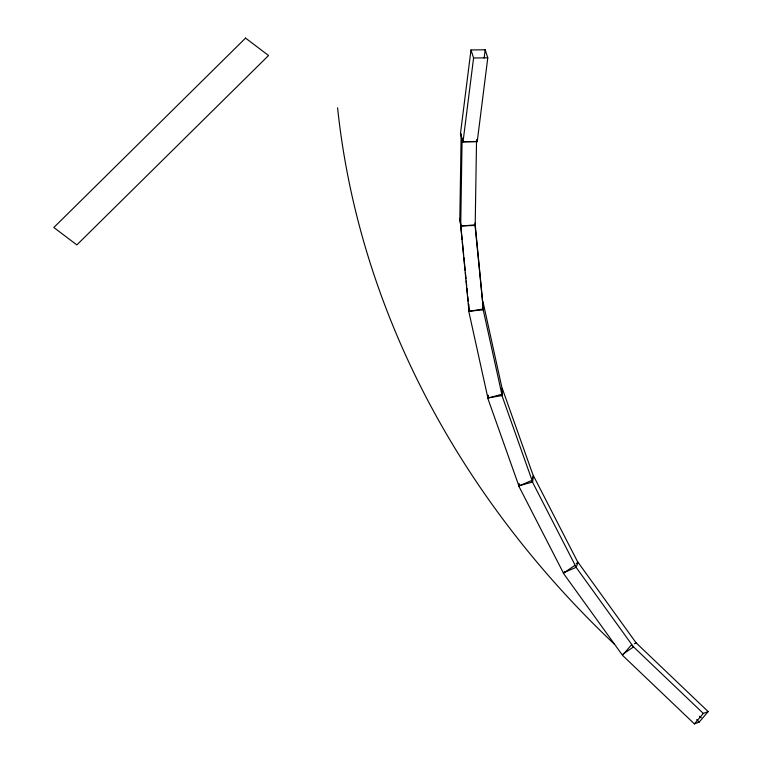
<?xml version="1.0" encoding="UTF-8"?>
<svg xmlns="http://www.w3.org/2000/svg" width="762" height="762" viewBox="0 0 762 762"><rect width="100%" height="100%" fill="white"/><g stroke="black" fill="none" stroke-linecap="round" stroke-linejoin="round"><path stroke-width="1.14" d="M460.715 225.819L462.039 141.837L461.162 133.845L459.838 217.827L460.715 225.819L475.193 225.495L476.517 141.513L462.039 141.837M501.758 392.344L502.234 388.315L533.343 475.964L532.628 482.013L518.846 485.804L487.747 398.155L488.099 395.135M518.846 485.804L519.084 483.794M470.992 49.959L460.448 133.75L463.039 141.789L477.231 141.608L487.785 57.826L485.184 49.787L470.992 49.959L473.583 57.998L463.039 141.789M484.146 58.045L485.184 49.787M532.371 478.574L533.419 475.698L577.958 562.489L576.205 567.28L563.318 572.853L518.779 486.07L519.474 484.156M703.326 713.442L631.431 644.871L622.506 655.33L694.401 723.9L703.326 713.442L708.165 711.584L636.27 643.014L634.336 643.757M694.401 723.9L699.23 722.043L708.165 711.584M563.385 573.262L574.738 565.433L633.489 646.928L622.135 654.758L563.385 573.262L564.956 571.586M576.31 563.756L577.882 562.08L636.632 643.585M518.779 486.07L531.666 480.489L576.205 567.28M487.747 398.155L501.52 394.354L532.628 482.013M468.792 311.401L483.041 308.991L483.032 301.981L502.11 388.525L502.12 395.535L487.871 397.945L468.792 311.401L468.782 304.39M460.553 226.133L474.993 224.838L483.394 309.867L468.944 311.163L460.038 218.475L462.134 239.735M473.583 57.998L487.785 57.826M696.668 719.595L699.23 722.043M476.583 139.598L477.231 141.608M483.041 308.991L502.12 395.535M475.069 223.085L483.394 309.867M462.372 242.097L463.648 255.089M463.887 257.451L465.163 270.443M465.401 272.806L465.982 278.711M466.22 281.073L466.687 285.798M466.916 288.16L467.497 294.065M467.735 296.428L468.201 301.152M468.43 303.505L468.944 311.163M487.871 395.611L487.871 397.945M701.278 717.737A1025.814 874.652 8.9 0 1 699.383 716.299M614.372 644.176A1025.814 874.652 8.9 0 1 337.576 107.785M245.555 38.1L53.835 227.495L76.848 244.916L268.557 55.521L245.555 38.1"/></g></svg>
